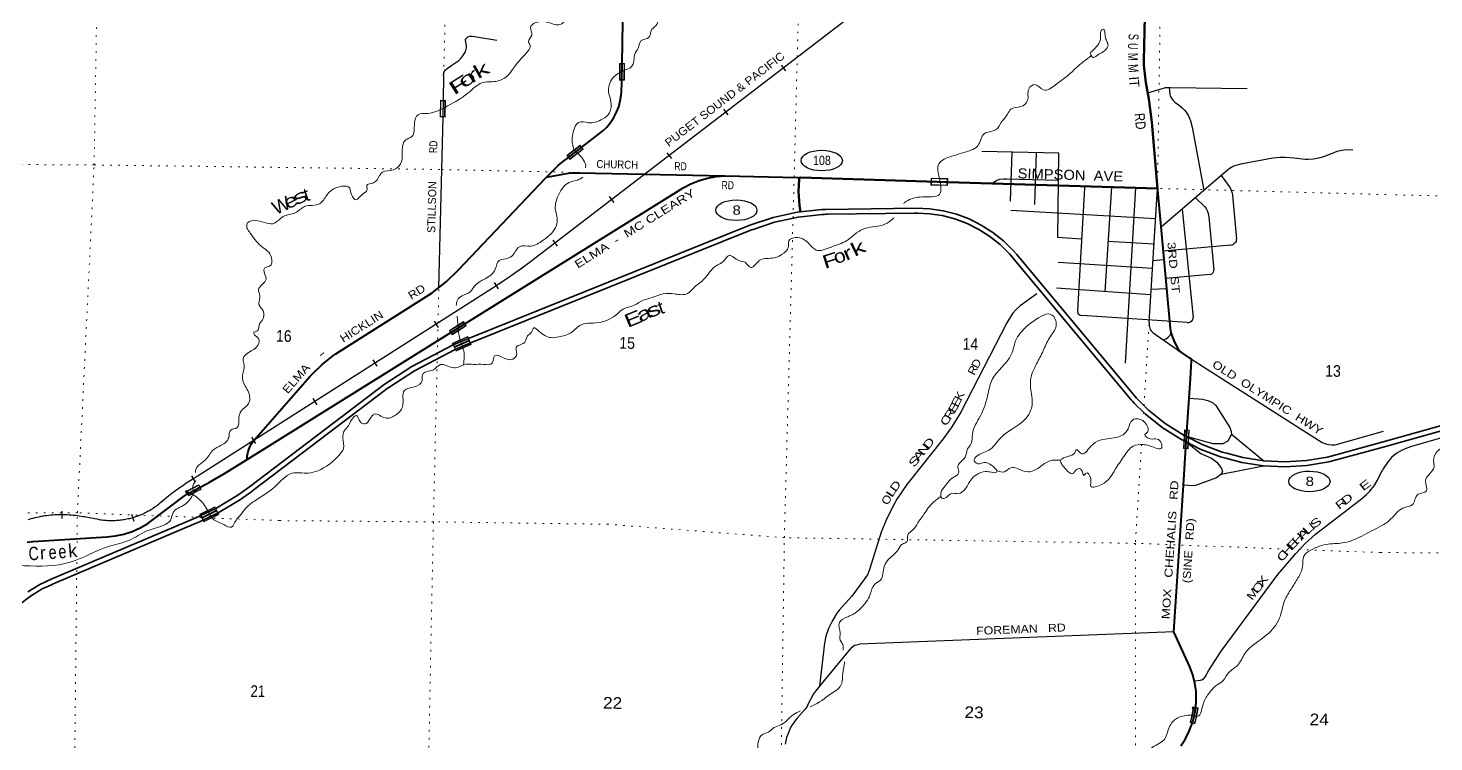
# Model space of a CAD drawing. Header units: feet. Extents: x -751810 to -497223, y -177792 to 12311.
# Drawn here: x -583804 to -562729, y -164089 to -153384 of the extents above; entities that cross this region are included whole.
import ezdxf
from ezdxf.enums import TextEntityAlignment as Align

# ---------------------------------------------------------------- set-up
doc = ezdxf.new("R2010")
doc.units = ezdxf.units.FT
doc.header["$LTSCALE"] = 80
doc.header["$PDMODE"] = 32
doc.header["$PDSIZE"] = 40
doc.linetypes.add('DOTTED', pattern=[1.5, 0.3, -1.2])
for name, color, linetype, lineweight in [('17', 7, 'Continuous', 25), ('23', 7, 'Continuous', 70), ('24', 7, 'Continuous', 25), ('26', 7, 'Continuous', 40), ('29', 7, 'Continuous', 25), ('31', 7, 'Continuous', 13), ('34', 7, 'Continuous', 25), ('39', 7, 'Continuous', 13), ('59', 7, 'Continuous', 13), ('61', 7, 'Continuous', 13), ('7', 7, 'DOTTED', 13)]:
    doc.layers.add(name, color=color, linetype=linetype, lineweight=lineweight)
for name, color, linetype in [('27', 7, 'Continuous'), ('30', 7, 'Continuous'), ('41', 7, 'Continuous')]:
    doc.layers.add(name, color=color, linetype=linetype)

msp = doc.modelspace()

# ---------------------------------------------------------------- linework, layer by layer
at = {"layer": '17'}
for centre in [(-571905.94, -155370.5), (-573185.93, -156115.36), (-564594.61, -160183.32)]:
    msp.add_ellipse(centre, major_axis=(-309.24, 1), ratio=0.500121, dxfattribs=at)
at = {"layer": '23'}
for points in [[(-566872.13, -155790.85), (-566955.62, -154796.47), (-567002.06, -154445.67), (-567046.13, -154202.21), (-567054.07, -154158.19), (-567075.05, -153942.62), (-567077.04, -153868.32), (-567061.94, -153216.86), (-567064.26, -153125.55), (-567076.11, -153035), (-567097.36, -152946.17), (-567127.78, -152860.05), (-567167.04, -152777.59), (-567174.76, -152763.64), (-567283.76, -152616.26), (-567302.3, -152591.2), (-567317.58, -152566.26), (-567339.11, -152529.23), (-567364.19, -152473.38), (-567383.3, -152415.21), (-567686.4, -151246.79)], [(-572226.02, -156140.75), (-572229.86, -156113.46), (-572239.43, -156045.56), (-572252.78, -155837.36), (-572245.17, -155650.42), (-572244.29, -155628.91)], [(-566872.13, -155790.85), (-570016.28, -155694.03), (-572219.41, -155626.19), (-572244.29, -155628.91)]]:
    msp.add_lwpolyline(points, dxfattribs=at)
at = {"layer": '23', "lineweight": 35}
for points in [[(-583933.57, -162027.31), (-583768.33, -161902.81), (-583590.99, -161796.27), (-583454.79, -161731.58), (-583429.77, -161719.69), (-583404.79, -161709.09), (-581283.02, -160808.76), (-581257.93, -160798.11), (-581233.02, -160787.31), (-580956.54, -160655.12), (-580621.29, -160454.16), (-580465.81, -160342.66), (-580440.58, -160324.57), (-580415.81, -160305.75), (-578447.99, -158811.25), (-578422.28, -158791.72), (-578397.99, -158776.02), (-578011.43, -158526.14), (-577401.8, -158205.45), (-577183.52, -158107.53), (-572982.56, -156420.66), (-572957.45, -156410.57), (-572932.56, -156402.34), (-572613.71, -156296.94), (-572259.86, -156219.84), (-571899.9, -156180.15), (-571869.18, -156178.64), (-571843.06, -156177.35), (-571819.18, -156177.03), (-570513.04, -156159.31), (-570487.93, -156158.97), (-570463.04, -156160.09), (-570292.36, -156167.83), (-570098.67, -156197.1), (-569909.11, -156246.46), (-569725.75, -156315.36), (-569550.59, -156403.04), (-569385.55, -156508.56), (-569232.46, -156630.75), (-569092.97, -156768.28), (-569062.88, -156802.66), (-569040.66, -156828.05), (-569020.15, -156852.66), (-567265.52, -158958.91), (-567242.49, -158986.55), (-567219.69, -159008.67), (-567055.62, -159167.81), (-566800.19, -159372.85), (-566524.74, -159550.06), (-566442.46, -159591.54)], [(-583810.27, -161840.63), (-583626.2, -161730.05), (-583458.88, -161650.57), (-581287.11, -160729.02), (-580989.15, -160587.52), (-580660.79, -160390.34), (-580486.17, -160265.01), (-578466.02, -158730.76), (-578048.61, -158460.99), (-577431.97, -158136.77), (-577202.7, -158038.92), (-572984.79, -156340.72), (-572633.49, -156224.59), (-572271.97, -156145.82), (-572226.02, -156140.75)], [(-566437.14, -159510.35), (-566487.52, -159484.95), (-566756.37, -159311.98), (-567005.67, -159111.86), (-567187.07, -158935.91), (-568983.36, -156779.66), (-569037.59, -156717.7), (-569182.67, -156574.66), (-569341.9, -156447.58), (-569513.55, -156337.83), (-569695.73, -156246.62), (-569886.44, -156174.96), (-570083.6, -156123.63), (-570285.05, -156093.19), (-570488.57, -156083.97), (-571845.2, -156102.38), (-571904.2, -156105.28), (-572226.02, -156140.75)], [(-563487.55, -159590.77), (-560989.67, -158891.26)], [(-563489.49, -159669.01), (-560994.44, -158970.48)], [(-565831.08, -159761.13), (-565903.12, -159742.16), (-566202.06, -159628.87), (-566437.14, -159510.35)], [(-565849.1, -159833.84), (-565925.99, -159813.59), (-566232.27, -159697.51), (-566442.46, -159591.54)], [(-563489.49, -159669.01), (-564283.08, -159884.76), (-564307.15, -159891.3), (-564333.08, -159895.52), (-564631.37, -159944.07), (-564958.38, -159962.61), (-565285.54, -159946.86), (-565609.26, -159897.01), (-565849.1, -159833.84)], [(-563487.55, -159590.77), (-564323.99, -159818.16), (-564639.52, -159869.51), (-564958.7, -159887.61), (-565278.01, -159872.24), (-565593.98, -159823.58), (-565831.08, -159761.13)]]:
    msp.add_lwpolyline(points, dxfattribs=at)
at = {"layer": '24'}
for p, q in [((-565764.82, -159475.21), (-565278.01, -159872.24)), ((-565918.69, -160075.58), (-565285.54, -159946.86))]:
    msp.add_line(p, q, dxfattribs=at)
for points in [[(-566399.57, -158936.58), (-566200.07, -158950.64), (-566116.98, -158968.82), (-566049.16, -159000.14), (-565999.59, -159044.51), (-565788.3, -159373.41), (-565770.04, -159436.06), (-565764.82, -159475.21)], [(-565764.82, -159475.21), (-565816.44, -159580.83), (-565892.78, -159619.03), (-566037.82, -159619.03), (-566437.14, -159510.35)], [(-566442.46, -159591.54), (-566221.02, -159764.16), (-566060.72, -159832.91), (-565984.38, -159894.02), (-565912.51, -159990.34), (-565900.23, -160040.08), (-565918.69, -160075.58)], [(-565918.69, -160075.58), (-565945.64, -160098.7), (-565989.92, -160129.52), (-566303.72, -160243.18), (-566330.67, -160250.89), (-566484.93, -160240.15)]]:
    msp.add_lwpolyline(points, dxfattribs=at)
at = {"layer": '26'}
for p, q in [((-574902.2, -154163.44), (-574898.06, -153913.47)), ((-575702.26, -155324.04), (-575503.89, -155171.9)), ((-575537.26, -155552.66), (-573356.34, -155600.95)), ((-577467.36, -157950.71), (-577255.17, -157818.51)), ((-580522.16, -159854.09), (-577467.36, -157950.71)), ((-581460.84, -160399.95), (-581415.65, -160369.14)), ((-581415.65, -160369.14), (-581225.74, -160268.59))]:
    msp.add_line(p, q, dxfattribs=at)
for points in [[(-574898.06, -153913.47), (-574841.55, -150497.6), (-574838.98, -150427.72), (-574834.94, -150402.01), (-574828.24, -150376.87), (-574818.94, -150352.57), (-574807.16, -150329.38), (-574793.01, -150307.54), (-574776.66, -150287.3), (-574758.28, -150268.88), (-574738.08, -150252.48), (-574718.62, -150239.66), (-572845.91, -149014.95)], [(-575503.89, -155171.9), (-575190.41, -154931.48), (-575127.36, -154868.71), (-575071.21, -154799.7), (-575022.59, -154725.19), (-574982.02, -154646.01), (-574949.95, -154563.03), (-574926.73, -154477.14), (-574912.62, -154389.3), (-574908.65, -154337.52), (-574902.91, -154206.63), (-574902.2, -154163.44)], [(-576030.72, -155619.32), (-575963.03, -155548.88), (-575938.89, -155523.75), (-575914.01, -155499.91), (-575855.45, -155443.8), (-575826.2, -155420.14), (-575801.44, -155400.11), (-575776.2, -155380.76), (-575702.26, -155324.04)], [(-580522.16, -159854.09), (-580519.98, -159829), (-580517.72, -159802.96), (-580507.93, -159752.32), (-580492.91, -159702.99), (-580472.81, -159655.49), (-580447.85, -159610.36), (-580418.31, -159568.08), (-580384.52, -159529.13), (-579580.26, -158611.58), (-579556.7, -158584.98), (-579533.35, -158562.33), (-579397.19, -158430.26), (-579220.58, -158291.65), (-579189.13, -158269.94), (-577747.78, -157354.44), (-577537.28, -157190.58), (-577349.84, -157010.71), (-576047.11, -155636.37), (-576030.72, -155619.32)], [(-577255.17, -157818.51), (-573999.76, -155790.13), (-573985.51, -155781.43), (-573868.65, -155719.28), (-573745.94, -155669.69), (-573618.71, -155633.19), (-573488.37, -155610.19), (-573356.34, -155600.95)], [(-576030.72, -155619.32), (-575702.97, -155559.69), (-575649.13, -155554.89), (-575611.28, -155553.29), (-575537.26, -155552.66)], [(-573356.34, -155600.95), (-572269.41, -155624.87), (-572244.29, -155628.91)], [(-566379.98, -158637.22), (-566362.8, -158374.88), (-566361.22, -158350.71), (-566387.43, -158332.68), (-566516.35, -158243.98), (-566540.49, -158227.38), (-566556.2, -158200.92), (-566574.4, -158170.29), (-566610.91, -158095.33), (-566623.13, -158070.25), (-566633.78, -158045.33), (-566648.64, -158010.57), (-566667.8, -157948.47), (-566679.7, -157889.21), (-566869.84, -155815.85), (-566872.13, -155790.85)], [(-566437.14, -159510.35), (-566399.57, -158936.58), (-566379.98, -158637.22)], [(-566484.93, -160240.15), (-566442.46, -159591.54), (-566437.14, -159510.35)], [(-581225.74, -160268.59), (-581117.8, -160213.42), (-581084.54, -160193.39), (-580858.42, -160063.61), (-580522.16, -159854.09)], [(-566298.43, -163577.12), (-566290.34, -163458.04), (-566294.55, -163331.85), (-566311.94, -163206.79), (-566342.3, -163084.23), (-566385.3, -162965.52), (-566628.74, -162436.6), (-566484.93, -160240.15)], [(-583817.02, -161094.31), (-583743.89, -161083.82), (-583730.89, -161082.77), (-582625.49, -161014.48), (-582495.07, -161000.33), (-582366.85, -160972.63), (-582242.22, -160931.68), (-582122.56, -160877.93), (-582009.17, -160811.96), (-581966.77, -160782.97), (-581460.85, -160399.94)], [(-566349.85, -163810.41), (-566316.98, -163681.74), (-566298.43, -163577.12)], [(-566523.4, -164148.16), (-566454.2, -164042.55), (-566396.42, -163930.28), (-566360.4, -163837.59), (-566349.85, -163810.41)]]:
    msp.add_lwpolyline(points, dxfattribs=at)
at = {"layer": '29'}
for p, q in [((-577575.62, -154096.99), (-577583.39, -154466.3)), ((-577583.39, -154466.3), (-577588.76, -154721.53)), ((-566677.87, -154273.68), (-565529.37, -154292.5)), ((-566350.91, -154868.78), (-566176.7, -155816.63)), ((-569057.19, -155245.49), (-569078.63, -155981.05)), ((-568693.19, -155252.02), (-568715.59, -156030.5)), ((-565788.98, -155484.67), (-566819.53, -156372.16)), ((-568357.56, -155668.86), (-569137.83, -155647.58)), ((-567560.73, -155769.65), (-567663.06, -157334.51)), ((-567200.82, -155780.73), (-567355.26, -158409.92)), ((-566999.77, -157798.95), (-566872.13, -155790.85)), ((-565746.55, -155889.83), (-565686.64, -156547.62)), ((-566900.61, -156246.82), (-569069.42, -156118.2)), ((-566502.41, -156098.25), (-566336.49, -157722.44)), ((-566100.43, -156214.81), (-566026.2, -157010.37)), ((-567616.41, -156579.96), (-566924.97, -156618.37)), ((-565770.61, -156638.02), (-566789.55, -156728.96)), ((-566947.13, -156991.57), (-568359.99, -156898.24)), ((-566941.84, -156869.27), (-566780.11, -156854.08)), ((-566088.3, -157080.82), (-566747.43, -157140.56)), ((-568387.66, -157279.74), (-566977.11, -157378.41)), ((-566966.57, -157299.52), (-566738.88, -157288.43)), ((-566427.4, -157800.75), (-568008.98, -157696.98)), ((-560938.73, -159051.16), (-563065.53, -159658.95)), ((-566628.74, -162436.6), (-571339.97, -162624.92)), ((-571468.51, -162682.07), (-571938.75, -163251.21))]:
    msp.add_line(p, q, dxfattribs=at)
for points in [[(-577575.62, -154096.99), (-577569.3, -154051.97), (-577544.78, -154010.37), (-577522.39, -153987.97), (-577450.96, -153942.11), (-577345.4, -153870.64), (-577315.55, -153840.78), (-577284.63, -153801.31), (-577247.31, -153740.51), (-577229.19, -153681.85), (-577230.25, -153646.65), (-577246.25, -153566.65), (-577245.18, -153548.51), (-577232.39, -153533.58), (-577212.13, -153515.45), (-577183.34, -153505.85), (-577143.9, -153506.91), (-576777.13, -153566.65)], [(-567015.14, -154355.9), (-566784, -154283.7), (-566753.61, -154276.77), (-566720.03, -154273.03), (-566677.87, -154273.68)], [(-566695.83, -154274.44), (-566689.11, -154376.5), (-566681.64, -154406.37), (-566662.45, -154437.3), (-566635.8, -154470.36), (-566610.21, -154492.76), (-566543.04, -154542.89), (-566500.4, -154578.09), (-566467.35, -154614.36), (-566442.83, -154645.29), (-566414.04, -154691.16), (-566390.59, -154732.75), (-566375.66, -154774.35), (-566350.91, -154868.78)], [(-577588.76, -154721.53), (-577605.25, -155504.97), (-577650.05, -157281.87)], [(-568011.52, -156549.78), (-568368.22, -156525.08), (-568349.47, -155258.19), (-569505.62, -155237.44)], [(-565788.98, -155484.67), (-565749.82, -155459.13), (-565713.57, -155444.2), (-565596.3, -155416.47), (-565142.12, -155331.14), (-565035.51, -155320.47), (-564960.88, -155320.47), (-564824.41, -155329.01), (-564660.22, -155348.21), (-564611.18, -155350.34), (-564540.81, -155343.94), (-564453.39, -155331.14), (-564376.63, -155309.81), (-564250.82, -155258.61), (-564180.46, -155230.88), (-564133.55, -155220.21), (-564071.71, -155209.54), (-564026.93, -155207.41), (-563943.36, -155207.99)], [(-569137.83, -155647.58), (-569182.83, -155647.94), (-569239.33, -155655.41), (-569278.78, -155671.41), (-569344.68, -155712.75)], [(-565916.6, -155594.14), (-565785.02, -155779.1), (-565772.22, -155804.7), (-565763.69, -155828.17), (-565753.03, -155859.1), (-565746.55, -155889.83)], [(-568068.8, -157619.84), (-568068.88, -157618.37), (-567960.2, -155785.53), (-567957.49, -155757.62)], [(-566303.16, -155927.47), (-566167.23, -156061.23), (-566143.77, -156090.03), (-566126.71, -156118.83), (-566110.72, -156164.7), (-566100.43, -156214.81)], [(-565770.61, -156638.02), (-565750.9, -156632.4), (-565734.91, -156623.87), (-565706.65, -156600.95), (-565694.4, -156588.67), (-565690.13, -156576.94), (-565686.64, -156547.62)], [(-566088.3, -157080.82), (-566069.68, -157076.12), (-566060.08, -157070.79), (-566047.29, -157061.19), (-566039.29, -157048.93), (-566029.17, -157031.32), (-566026.2, -157010.37)], [(-568679.63, -157368.14), (-568932.82, -157548.03), (-568990.39, -157605.62), (-569045.83, -157665.35), (-569128.99, -157804.02), (-569819.87, -159143.73), (-569956.34, -159365.58), (-570084.28, -159544.78), (-570630.15, -160227.43), (-570781.55, -160451.41), (-570851.92, -160577.29), (-570939.34, -160762.87), (-571013.97, -160944.22), (-571184.56, -161490.34), (-571215.48, -161574.59), (-571259.19, -161639.66)], [(-568068.8, -157619.84), (-568069.24, -157644.09), (-568066.04, -157654.76), (-568059.65, -157667.56), (-568046.85, -157681.42), (-568032.99, -157691.02), (-568008.98, -157696.98)], [(-566999.77, -157798.95), (-566998.29, -157844.1), (-566989.23, -157884.09), (-566980.17, -157907.03), (-566967.37, -157925.16), (-566958.84, -157934.76), (-566935.93, -157954.49), (-566540.49, -158227.38)], [(-566427.4, -157800.75), (-566401.77, -157798.77), (-566387.91, -157794.5), (-566370.86, -157787.03), (-566358.06, -157777.43), (-566348.47, -157766.77), (-566341, -157751.84), (-566337.81, -157739.04), (-566336.49, -157722.44)], [(-566780.18, -158061.97), (-566741.35, -158042.49), (-566713.63, -158021.16), (-566689.11, -157994.49), (-566666.79, -157953.48)], [(-566361.22, -158350.71), (-564403.46, -159599.18), (-564349.32, -159618.27), (-564307.24, -159627.62), (-564260.49, -159632.03), (-564210.23, -159632.62), (-563483.53, -159428.3)], [(-563065.53, -159658.95), (-563136.33, -159683.72), (-563202.72, -159713.35), (-563285.47, -159759.34), (-563324.29, -159789.99), (-563362.08, -159823.71), (-563412.14, -159884), (-563497.21, -160009.32)], [(-565069.2, -161580.73), (-564800.94, -161263.71), (-564659.14, -161115.45), (-564502.42, -160973.58), (-563815.82, -160444.54), (-563739.06, -160378.41), (-563687.88, -160329.34), (-563626.05, -160250.42), (-563572.74, -160165.09), (-563497.21, -160009.32)], [(-571259.19, -161639.66), (-571455.37, -161902.06), (-571646.21, -162112.18), (-571681.39, -162158.05), (-571750.7, -162280.71), (-571805.07, -162388.45), (-571843.46, -162501.5), (-571864.77, -162610.31), (-571938.75, -163251.21)], [(-566154.56, -163105.84), (-566108, -163024.95), (-565916.8, -162730.6), (-565069.2, -161580.73)], [(-571468.51, -162682.07), (-571440.44, -162657.24), (-571412.72, -162640.18), (-571387.13, -162631.64), (-571339.97, -162624.92)], [(-566154.56, -163105.84), (-566174.68, -163130.83), (-566190.14, -163146.3), (-566209.86, -163161.76), (-566230.65, -163169.76), (-566318.87, -163178.82)], [(-571938.75, -163251.21), (-572001.22, -163327.09), (-572030.02, -163370.82), (-572112.11, -163527.62), (-572125.97, -163560.69), (-572159.02, -163604.42), (-572274.16, -163732.41), (-572326.41, -163799.61), (-572367.99, -163864.68), (-572401.04, -163936.15), (-572431.96, -164022.54), (-572453.29, -164122.8)]]:
    msp.add_lwpolyline(points, dxfattribs=at)
at = {"layer": '31'}
for p, q in [((-577547.1, -154468.55), (-577552.33, -154718.5)), ((-577552.33, -154718.5), (-577627.32, -154716.93))]:
    msp.add_line(p, q, dxfattribs=at)
msp.add_lwpolyline([(-577627.32, -154716.93), (-577622.09, -154466.98), (-577547.1, -154468.55)], dxfattribs=at)
msp.add_lwpolyline([(-577614.26, -154475.14), (-577555.26, -154476.37), (-577560.15, -154710.33), (-577619.15, -154709.1)], close=True, dxfattribs=at)
at = {"layer": '34', "lineweight": 13}
for p, q in [((-564081.76, -147533.21), (-576273.01, -156889.96)), ((-582750.52, -160754.27), (-582965.53, -160715.32))]:
    msp.add_line(p, q, dxfattribs=at)
at = {"layer": '34'}
for p, q in [((-572515.67, -153938.77), (-572448.33, -154026.52)), ((-573378.6, -154597.78), (-573311.26, -154685.53)), ((-574227.59, -155252.66), (-574160.24, -155340.41)), ((-575090.52, -155911.67), (-575023.18, -155999.42)), ((-575939.5, -156566.55), (-575872.16, -156654.3)), ((-576814.65, -157201.23), (-576754.42, -157294)), ((-577716.8, -157779.8), (-577657.37, -157873.09)), ((-578633.96, -158360.97), (-578574.53, -158454.26)), ((-579536.86, -158939.25), (-579477.43, -159032.54)), ((-580454.02, -159520.43), (-580394.59, -159613.72)), ((-581356.49, -160098.02), (-581298.34, -160192.11)), ((-583296.7, -160628.76), (-583297.31, -160739.36)), ((-582251.48, -160673.69), (-582220.6, -160779.9))]:
    msp.add_line(p, q, dxfattribs=at)
for points in [[(-564081.08, -147534.07), (-576272.34, -156890.83), (-576310.24, -156919.66), (-576442.65, -157015.64), (-576575.27, -157109.55), (-576709.4, -157201.11), (-576846.33, -157290.02), (-581271.09, -160108.77), (-581312.43, -160135.1), (-581320.32, -160139.85), (-581376.26, -160174.43), (-581431.75, -160210.11), (-581486.56, -160247.19), (-581540.6, -160284.61), (-581594.18, -160323.13), (-581647.07, -160363.04), (-581699.19, -160403.29), (-581750.57, -160444.41), (-581801.26, -160486.92), (-581805.28, -160490.53), (-581819.91, -160503.35), (-581834.97, -160515.97), (-581850.09, -160528.34), (-581865.49, -160540.33), (-581880.97, -160552.18), (-581896.86, -160563.74), (-581912.79, -160574.94), (-581928.91, -160585.89), (-581945.34, -160596.67), (-581961.9, -160606.97), (-581978.56, -160617.13), (-581995.48, -160626.9), (-582012.6, -160636.52), (-582029.76, -160645.69), (-582047.21, -160654.56), (-582064.72, -160663.2), (-582082.42, -160671.58), (-582100.26, -160679.49), (-582118.29, -160687.23), (-582136.37, -160694.63), (-582154.62, -160701.66), (-582172.92, -160708.34), (-582191.4, -160714.75), (-582209.95, -160720.93), (-582228.63, -160726.62), (-582247.38, -160732.07), (-582266.3, -160737.15), (-582285.28, -160742), (-582304.3, -160746.38), (-582323.39, -160750.53), (-582342.52, -160754.31), (-582361.82, -160757.73), (-582381.04, -160760.83), (-582400.46, -160763.65), (-582419.79, -160766.04), (-582439.31, -160768.17), (-582458.74, -160769.86), (-582478.25, -160771.31), (-582497.69, -160772.42), (-582517.3, -160773.17), (-582536.82, -160773.47), (-582556.3, -160773.56), (-582575.94, -160773.27), (-582595.41, -160772.68), (-582614.94, -160771.73), (-582634.48, -160770.32), (-582653.88, -160768.72)], [(-582653.88, -160768.72), (-582673.34, -160766.75), (-582692.82, -160764.33), (-582712.15, -160761.71), (-582731.42, -160758.77), (-582750.71, -160755.35), (-582965.73, -160716.4), (-582978.98, -160713.9), (-583008.82, -160708.44), (-583038.81, -160703.46), (-583068.8, -160699.24), (-583099.03, -160695.34), (-583129.18, -160691.98), (-583159.41, -160689.26), (-583189.57, -160687.07), (-583219.9, -160685.34), (-583250.21, -160684), (-583280.53, -160683.45), (-583310.86, -160683.28), (-583341.27, -160683.73), (-583371.68, -160684.57), (-583401.94, -160686.12), (-583432.2, -160688.05), (-583462.38, -160690.53), (-583492.65, -160693.61), (-583522.68, -160697.18), (-583552.88, -160701.22), (-583582.76, -160705.87), (-583612.81, -160710.99), (-583642.54, -160716.74), (-583672.29, -160722.87), (-583701.8, -160729.47), (-583731.39, -160736.7), (-583760.67, -160744.54), (-583789.8, -160752.7), (-583803.32, -160756.69), (-583804.38, -160756.95)]]:
    msp.add_lwpolyline(points, dxfattribs=at)
at = {"layer": '34', "lineweight": 13}
msp.add_lwpolyline([(-576846.93, -157289.09), (-581271.68, -160107.84), (-581313.01, -160134.16)], dxfattribs=at)
for centre, radius, start, end in [((-581882.22, -149436.51), 9328.3, 302.66913, 306.96388), ((-579355.39, -163369.71), 3781.68, 121.1753, 130.31263), ((-582549.51, -159653.68), 1118.79, 259.64953, 311.92478), ((-583303.43, -162422.08), 1739.89, 78.8014, 106.70653)]:
    msp.add_arc(centre, radius, start, end, dxfattribs=at)
at = {"layer": '39'}
msp.add_line((-577350.97, -157925.8), (-577371.42, -157703.83), dxfattribs=at)
for points in [[(-577546.69, -154569.21), (-577305.2, -154429.23), (-577178.48, -154333.03), (-577000.83, -154205.6), (-576793.19, -154183.51), (-576622.57, -154104.28), (-576496.52, -153943.61), (-576308.89, -153723.72), (-576275.08, -153645.83), (-576300.04, -153588.94), (-576253.7, -153489.14), (-576271.41, -153373.98), (-576116.71, -153286.39), (-575942.42, -153320.03), (-575832.04, -153332.28), (-575753.71, -153241.16), (-575822.1, -153145.15), (-575914.96, -153064.76), (-575931.96, -153012.06), (-575838.76, -152979.65), (-575814.41, -152873.38), (-575799.32, -152728.65), (-575902.32, -152652.09), (-575916.5, -152464.49), (-575857.97, -152262.2), (-575988.1, -152040.09), (-576126.77, -151841.98), (-576110.14, -151719.43), (-576156.41, -151623.85), (-576267.04, -151623.69), (-576315.12, -151518), (-576403.03, -151393.4), (-576353.26, -151321.87), (-576272.42, -151303.32), (-576200.99, -151157.69), (-576098.61, -151071.08), (-576138.73, -150969.57), (-576050.08, -150866.58), (-576028.04, -150774.36), (-576144.19, -150653.23), (-576137.32, -150613.08), (-576015.84, -150575.19), (-575964.19, -150509.73), (-575902.69, -150454.55), (-575857.66, -150417.16), (-575860.12, -150342.59), (-575792.8, -150297.58), (-575814.83, -150196.44), (-575755.01, -150125.1), (-575792.74, -150005.52), (-575797, -149824.15), (-575695.42, -149775.8), (-575532.98, -149799.14), (-575399.72, -149678.89), (-575371.4, -149574.71), (-575361.84, -149502.39), (-575273.43, -149218.1), (-575225.47, -149136.46), (-575184.62, -149010.37), (-575184.74, -148995), (-575265.2, -149003.62), (-575334.16, -148986.38), (-575394.5, -148986.38), (-575564.02, -149026.61), (-575640.44, -148973.2), (-575642.51, -148961.82)], [(-574860.81, -154016.3), (-574763.16, -153967.67), (-574727.8, -153911.97), (-574708.86, -153775.37), (-574654.52, -153677.74), (-574616.18, -153575.77), (-574498.43, -153523.71), (-574470.78, -153451.74), (-574451.63, -153401.76), (-574400.4, -153356.44), (-574341.67, -153240.77), (-574275.35, -153147.41), (-574166.02, -153113.3), (-574023.46, -152932.81), (-573941, -152644.39), (-573884.19, -152524.65), (-573606.59, -152330.71), (-573399.36, -152232.06), (-573259.96, -152299.26), (-573097.43, -152221.89), (-572951.06, -152051.55), (-572761.5, -151835.73), (-572617.28, -151864.75), (-572517.33, -151798.24), (-572447.16, -151713.01), (-572374.91, -151720.47), (-572345.2, -151549.85), (-572385.99, -151480.56), (-572338.52, -151326.4), (-572470.83, -151208.98), (-572673.85, -151106.28), (-572728.17, -150913.86), (-572729.54, -150786.94), (-572718.73, -150571.59), (-572666.4, -150466.93), (-572627.15, -150375.35), (-572599.44, -150336.29), (-572512.6, -150223.19), (-572473.01, -150157.5), (-572507.27, -150064.17), (-572709.45, -149439.8), (-572740.52, -149290.14), (-572704.23, -149093.45), (-572754.25, -148905.97)], [(-567871.32, -153744.84), (-567785.11, -153661.94), (-567732.87, -153568.3), (-567728.84, -153471.69), (-567715.73, -153421.6), (-567681.08, -153400.12), (-567663.79, -153438.73), (-567653.49, -153523.53), (-567632.51, -153578.33), (-567613.66, -153639.13), (-567661.59, -153718.76), (-567765.6, -153787.21), (-567808.46, -153816.58), (-567826.76, -153826.29)], [(-569210.6, -154788.03), (-569119.74, -154675.01), (-569071.9, -154599.41), (-568922.27, -154562.07), (-568819.81, -154471.43), (-568802.12, -154298.56), (-568710.21, -154231.88), (-568583.13, -154310.93), (-568404.6, -154237.9), (-568204.28, -154084.73), (-568091.46, -153980.2), (-567865.41, -153796.89)], [(-567871.32, -153744.84), (-567876.25, -153765.28), (-567864.5, -153795.99), (-567847.34, -153821.28), (-567826.76, -153826.29)], [(-575621.86, -155211.33), (-575642.06, -155118.63), (-575613.01, -154883.53), (-575550.88, -154798.14), (-575404.15, -154803.04), (-575216.24, -154762.43), (-575087.26, -154654.19), (-575065.63, -154485.42), (-575101.01, -154349.77), (-575042.27, -154137.41), (-574860.81, -154016.3)], [(-580524.15, -156386.14), (-580518.57, -156311.72), (-580366.94, -156274.42), (-580110.21, -156309.69), (-579981.44, -156211.51), (-579799.22, -156154.67), (-579658.47, -156060.76), (-579434.32, -156018.85), (-579329.13, -155894.02), (-579246.94, -155811.04), (-578982.92, -155786.03), (-578956.75, -155881.21), (-578884, -155961.2), (-578797.78, -155878.3), (-578719.87, -155807.32), (-578726.65, -155746.76), (-578625.23, -155706.46), (-578536.47, -155597.42), (-578491.14, -155545.94), (-578327.44, -155508.88), (-578218.98, -155420.38), (-578193.75, -155271.82), (-578143.1, -155061.32), (-578051.52, -155010.75), (-578011.13, -154810.12), (-577958.21, -154684.27), (-577810.93, -154663), (-577546.69, -154569.21)], [(-570142.67, -155633.84), (-570149.07, -155420.15), (-569955.58, -155305.12), (-569672.12, -155216.04), (-569568.19, -155151.61), (-569469.82, -154968.24), (-569301.68, -154911.12), (-569210.6, -154788.03)], [(-575449.12, -155478.91), (-575446.18, -155466.92), (-575460.7, -155392.1), (-575622.07, -155210.83)], [(-577384.75, -157544.93), (-577368.61, -157465.47), (-577298.86, -157400.37), (-577174.87, -157338.35), (-577108.68, -157251.03), (-576951.55, -157143.34), (-576799.7, -156999.29), (-576742.63, -156867.48), (-576605.2, -156835.94), (-576496.41, -156731.33), (-576438.68, -156663.98), (-576269.53, -156655.22), (-576084.63, -156566.21), (-575882.93, -156346.6), (-575872.53, -156234.01), (-575899.83, -156096.5), (-575855.45, -155897.96), (-575763.88, -155750.71), (-575666.02, -155688.18), (-575558.83, -155660.08), (-575487.54, -155621.42)], [(-570681.74, -156015.15), (-570643.64, -155986.49), (-570392.77, -155916.9), (-570142.57, -155879.53), (-570142.67, -155633.83)], [(-581114.14, -160615.31), (-581035.53, -160742.95), (-580870.41, -160830.8), (-580754.56, -160869.34), (-580685.98, -160763.93), (-580630.3, -160698.56), (-580529.13, -160573.65), (-580404.34, -160473.38), (-580106.33, -160265.74), (-579846.61, -160061.37), (-579605.17, -160058.07), (-579459.61, -160022.67), (-579145.05, -159793.19), (-579076.52, -159689.8), (-579085.34, -159534.53), (-579060.79, -159418.19), (-579001.01, -159348.87), (-578954.84, -159257.12), (-578881.11, -159194.12), (-578824.7, -159285.87), (-578753.03, -159321.52), (-578676.91, -159240.44), (-578613.15, -159173.21), (-578451.43, -159230.78), (-578295.69, -159189.53), (-578190.37, -159058.67), (-578161.2, -158817.53), (-578011.19, -158762.07), (-577896.66, -158671.67), (-577888.61, -158575.15), (-577833.53, -158537.96), (-577728.3, -158507.8), (-577620.1, -158431.38), (-577421.97, -158479.59), (-577241.85, -158426.74), (-577127.2, -158426.99), (-576976.37, -158427.94), (-576847.27, -158410.34), (-576810.73, -158298.26), (-576680.63, -158329.02), (-576536.24, -158349.99), (-576478.22, -158268.55), (-576486.26, -158171.71), (-576414.96, -158128.8), (-576357.91, -158093.67), (-576317.77, -158001.8), (-576258.2, -157942.55), (-576220.66, -157878.83), (-576145.31, -157930.67), (-576058.11, -157992.82), (-575960.26, -158026.97), (-575849.38, -158015.06), (-575667.08, -157954.19), (-575534.08, -157846.02), (-575253.55, -157801.19), (-574963.05, -157663.9), (-574905.66, -157612.66), (-574717.58, -157540.75), (-574580.72, -157463.96), (-574447.18, -157426.31), (-574283.06, -157369.11), (-574102.1, -157372.67), (-573916.87, -157364.24), (-573828.69, -157283.39), (-573677.17, -157155.45), (-573489.84, -156949.65), (-573381.88, -156885.31), (-573293.49, -156794.39), (-573148.28, -156871.78), (-573048.33, -156901.95), (-572969.42, -156976.02), (-572900.09, -156931.05), (-572832.31, -156863.9), (-572618.39, -156829.84), (-572474.08, -156758.16), (-572408.06, -156678.89), (-572399.8, -156572.3), (-572262.07, -156526.67), (-572093.06, -156620.64), (-571988.39, -156713.34), (-571766.17, -156667.36), (-571534.9, -156573.21), (-571285.86, -156398.85), (-570997, -156340.08), (-570864.14, -156267.32), (-570827.13, -156231.19)], [(-580423.91, -157943.11), (-580352.82, -157910.26), (-580341.38, -157844.02), (-580291.36, -157760.41), (-580278.49, -157625.71), (-580342.87, -157529.77), (-580328.07, -157399.13), (-580350.35, -157310.07), (-580236.36, -157149.16), (-580267.59, -157007.55), (-580244.76, -156973.75), (-580184.07, -156956.82), (-580153.23, -156828.52), (-580314.44, -156650.1), (-580473.39, -156459.65), (-580524.15, -156386.14)], [(-569275.7, -160023.79), (-569360.43, -159939.54), (-569476.29, -159901), (-569565.13, -159917.38), (-569622.47, -159869.92), (-569582.88, -159804.23), (-569400, -159715.18), (-569227.24, -159533.27), (-568801.46, -159179.09), (-568749.21, -158988.76), (-568768.09, -158833.29), (-568774.31, -158649.87), (-568685.03, -158419.99), (-568586.41, -158224.54), (-568489.8, -158029.05), (-568391.52, -157849.7), (-568396, -157775.08), (-568480.35, -157672.71), (-568611.8, -157706.38), (-568908.22, -157934.2), (-568986.97, -158045.44), (-569064.28, -158279.59), (-569351.7, -158654.62), (-569410.27, -158858.92), (-569528.01, -159199.02), (-569646.36, -159472.64), (-569665.39, -159613.27), (-569719.35, -159692.77), (-569756.22, -159820.96), (-569832.25, -159898.02), (-569865.93, -159969.87), (-569853.71, -160058.73), (-569933.51, -160123.63), (-570050.64, -160242.18), (-570119.47, -160359.67), (-570104.9, -160432.47), (-570042.4, -160425.64), (-569962.64, -160362.75), (-569854.11, -160366.91), (-569762.29, -160304.26), (-569672.89, -160165.02), (-569586.68, -160082.12), (-569452.97, -160036.41), (-569358.64, -160046.33), (-569288.18, -160043.68), (-569275.7, -160023.79)], [(-581291.94, -160048.41), (-581294.21, -160030.86), (-581143.78, -159858.58), (-581032.18, -159715.75), (-580907.94, -159641.66), (-580796.92, -159527.02), (-580766.38, -159412.8), (-580669.07, -159376.45), (-580646.36, -159252.01), (-580609.57, -159127.86), (-580488.13, -158995.29), (-580491.51, -158868.33), (-580580.25, -158687.31), (-580590.3, -158590.43), (-580562.89, -158433.86), (-580581.36, -158354.94), (-580484.42, -158240.02), (-580460, -158226.4), (-580384.51, -158175.52), (-580345.63, -158047.37), (-580408.67, -157983.69), (-580423.91, -157943.11)], [(-577283.26, -158185.05), (-577346.95, -157969.45), (-577350.97, -157925.8)], [(-577274.95, -158431.71), (-577279.32, -158198.39), (-577283.26, -158185.05)], [(-568337.02, -159863), (-568217.17, -159806.95), (-568113.45, -159752.59), (-568090.41, -159708.73), (-568025.11, -159760.38), (-567872.05, -159654.62), (-567579.95, -159537.5), (-567387.72, -159482.88), (-567313.45, -159393.7), (-567244.28, -159260.1), (-567161.47, -159243.61), (-567038.58, -159330.63), (-567022.88, -159445.75), (-567059.78, -159479.26), (-566982.67, -159543.22), (-566876.15, -159547.33), (-566815.04, -159606.95), (-566818.78, -159689.46), (-566909.04, -159677.61), (-567087.06, -159629.79), (-567238.45, -159655.01), (-567378.49, -159811.38), (-567505.14, -160000.24), (-567709.06, -160229.88), (-567870.5, -160254.9), (-567874.09, -160138), (-567942.83, -160058.09), (-567977.76, -160093.66), (-568016.08, -160002.26), (-568078.37, -159999.02), (-568150.21, -160068.11), (-568243.37, -160001.82), (-568306.19, -159928.07), (-568333.04, -159865.1)], [(-562035.92, -159528.87), (-562304.32, -159574.07), (-562594.3, -159675.05), (-562676.1, -159729.23), (-562734.29, -159876.63), (-562726.57, -159963.38), (-562806.09, -160082.04), (-562854.85, -160177.35), (-562844.9, -160330.59), (-562962.62, -160375.77), (-563055.32, -160536.34), (-563166.8, -160573.63), (-563351.57, -160721.69), (-563440.1, -160801.86), (-563517.82, -160849.74)], [(-568333.04, -159865.1), (-568488.11, -159874.13), (-568645.07, -159973.76), (-568813.42, -160040.95), (-568977.28, -159989.38), (-569069.56, -159977.49), (-569167.38, -160038.01), (-569275.7, -160023.79)], [(-589981.15, -166262.05), (-589893.17, -166389.7), (-589785.23, -166422.04), (-589725.49, -166354.73), (-589680.45, -166220.67), (-589572.25, -166144.24), (-589440.05, -166074.33), (-589380.49, -166111.76), (-589378.44, -166206.47), (-589223.41, -166199.45), (-589089.87, -166161.8), (-589085.97, -166071.23), (-589054.59, -166013.44), (-588952.09, -166017.47), (-588722.97, -166122.69), (-588568.08, -166218.4), (-588412.83, -166007.95), (-588282.37, -165732.55), (-588007.53, -165574.81), (-587825.6, -165532.06), (-587756.81, -165416.59), (-587766.82, -165317.69), (-587878.61, -165277.22), (-587946.34, -165245.68), (-587894.06, -165150.02), (-587703.46, -165077.23), (-587557.19, -165007.6), (-587406.72, -164929.99), (-587227.61, -164925.46), (-587038.43, -164824.45), (-586915.15, -164796.66), (-586739.73, -164775.94), (-586560.21, -164463.24), (-586459.29, -164253.73), (-586457.05, -164050.34), (-586320.35, -163861.68), (-586130.68, -163736.5), (-585904.53, -163791.31), (-585724.41, -163738.46), (-585582.97, -163515.65), (-585444.34, -163137.69), (-585103.58, -162616.66), (-584868.74, -162351.38), (-584654.56, -162305.24), (-584413.86, -162144.81), (-584240.25, -161825.95), (-584234.58, -161650.82), (-584226.45, -161550.27), (-584112, -161463.9), (-583860.21, -161446.7), (-583171.19, -161393.8), (-582581.4, -161152.9), (-582285.85, -161064.23), (-582021.51, -160924.67), (-581770.3, -160839.29), (-581669.63, -160766.72), (-581628.91, -160646.67), (-581455.52, -160531.24), (-581324.42, -160360.56)], [(-581324.42, -160360.56), (-581322.34, -160221.66), (-581289.31, -160174.97)], [(-581332.05, -160377.22), (-581173.66, -160518.66), (-581114.14, -160615.31)], [(-570122.53, -160409.96), (-570311.17, -160581.49), (-570373.42, -160672.92), (-570431.4, -160752.34), (-570464.7, -160806.07), (-570543.38, -160913.29), (-570615.35, -160988.42), (-570631.57, -161090.82), (-570696.62, -161123.79), (-570766.87, -161213.04), (-570898.37, -161345.41), (-570969.09, -161456.81), (-571025.74, -161665.18), (-571111.49, -161725.93), (-571178.98, -161875.67), (-571324.22, -162088.34), (-571459.07, -162188.41), (-571519.93, -162213.39), (-571640.37, -162297.64), (-571631.62, -162456.93), (-571627.78, -162561.75), (-571589, -162631), (-571586.9, -162712.81)], [(-563517.82, -160849.74), (-563810.91, -161001.55), (-564066.44, -161101.26), (-564312.28, -161122.6), (-564575.68, -161214.1), (-564680.15, -161304.7), (-564697.55, -161463.48), (-564767.43, -161631.3), (-564869.48, -161798.49), (-564967.68, -161973.81), (-565041.42, -162230.18), (-565235.85, -162486.19), (-565563.52, -162765.76), (-565673.82, -162942.86), (-565804.81, -163051.06), (-565887.72, -163168.27), (-565975.56, -163233.01), (-566088.5, -163343.58), (-566148.66, -163431.02), (-566206.23, -163587), (-566254.87, -163700.86), (-566358.46, -163686.49)], [(-571563.45, -162890.2), (-571569.04, -162927.48), (-571592.97, -163110.31), (-571617.78, -163238.73), (-571767.33, -163368.73), (-572044.64, -163548.58), (-572079.02, -163562.47)], [(-572225.7, -163623.66), (-572331, -163679.91), (-572519.25, -163833.31), (-572618.66, -163873.65), (-572704.57, -163942.46), (-572795.81, -163976.92), (-572858.69, -164098.55), (-572886.81, -164289.35), (-572977.34, -164386.27), (-573067.83, -164481.17), (-573130.21, -164578.64), (-573221.48, -164518.43), (-573271.87, -164523.48), (-573399.38, -164657.94), (-573450.67, -164801.95), (-573485.23, -164916.08), (-573444.99, -165011.55), (-573488.18, -165153.71), (-573540.68, -165259.43), (-573671.17, -165440.15), (-573854.21, -165825.3), (-573920.79, -166027.43), (-573889.7, -166040.89)], [(-566358.46, -163686.49), (-566573.26, -163728.83), (-566696.97, -163873.43), (-566777.32, -164061.19), (-566971.02, -164186.29), (-567081.53, -164276.77), (-567210.25, -164276.25), (-567356.28, -164333.8), (-567508.91, -164322.73), (-567602.74, -164288.66), (-567731.76, -164302.23), (-567835.34, -164253.87), (-567924.23, -164272.26)]]:
    msp.add_spline(points, degree=3, dxfattribs=at)
at = {"layer": '59'}
for p, q in [((-577440.46, -158108.71), (-577211.07, -158009.31)), ((-577414.61, -158168.35), (-577185.23, -158068.95)), ((-577159.38, -158128.59), (-577388.77, -158227.99)), ((-566465.53, -159408.28), (-566483.92, -159689.04)), ((-566465.53, -159408.28), (-566395.68, -159412.85)), ((-566395.68, -159412.85), (-566414.07, -159693.61)), ((-566414.07, -159693.61), (-566483.92, -159689.04)), ((-581227.32, -160673.79), (-581003.72, -160561.99)), ((-581003.72, -160561.99), (-580945.58, -160678.27)), ((-581169.18, -160790.07), (-581227.32, -160673.79)), ((-581198.25, -160731.93), (-580974.65, -160620.13)), ((-580945.58, -160678.27), (-581169.18, -160790.07))]:
    msp.add_line(p, q, dxfattribs=at)
for points in [[(-570267.8, -155634.25), (-570017.9, -155641.07), (-570020.76, -155746.03), (-570270.67, -155739.21)], [(-570260.02, -155642.46), (-570026.11, -155648.84), (-570028.53, -155737.81), (-570262.45, -155731.43)], [(-577429.93, -158112.87), (-577215.23, -158019.83), (-577195.75, -158064.78), (-577410.44, -158157.82)], [(-577404.08, -158172.51), (-577189.39, -158079.47), (-577169.9, -158124.42), (-577384.6, -158217.46)], [(-566458.07, -159416.78), (-566404.19, -159420.31), (-566421.53, -159685.11), (-566475.41, -159681.58)], [(-581216.58, -160677.36), (-581007.29, -160572.72), (-580985.38, -160616.55), (-581194.67, -160721.19)], [(-581187.51, -160735.5), (-580978.22, -160630.86), (-580956.31, -160674.69), (-581165.6, -160779.33)]]:
    msp.add_lwpolyline(points, close=True, dxfattribs=at)
for points in [[(-577211.07, -158009.31), (-577185.23, -158068.95), (-577159.38, -158128.59)], [(-577388.77, -158227.99), (-577414.61, -158168.35), (-577440.46, -158108.71)]]:
    msp.add_lwpolyline(points, dxfattribs=at)
at = {"layer": '61'}
for p, q in [((-574861.77, -153913.81), (-574864.13, -154163.8)), ((-574864.13, -154163.8), (-574939.13, -154163.09)), ((-575726.03, -155293.24), (-575528.1, -155140.52)), ((-575528.1, -155140.52), (-575482.29, -155199.9)), ((-577487.35, -157918.54), (-577275.02, -157786.57)), ((-577275.02, -157786.57), (-577235.43, -157850.27)), ((-581398.04, -160400.14), (-581435.08, -160334.93)), ((-581394.98, -160389.32), (-581424.01, -160338.2)), ((-581245.91, -160244.09), (-581221.15, -160297.48)), ((-581242.08, -160233.36), (-581210.53, -160301.4)), ((-566337, -163573), (-566262.43, -163580.97)), ((-566330.94, -163581.69), (-566271.71, -163588.02)), ((-566315.71, -163820.91), (-566385.02, -163799.59)), ((-566320.32, -163811.12), (-566375.03, -163794.29))]:
    msp.add_line(p, q, dxfattribs=at)
for points in [[(-574939.13, -154163.09), (-574936.77, -153913.11), (-574861.77, -153913.81)], [(-575482.29, -155199.9), (-575680.21, -155352.62), (-575726.03, -155293.24)], [(-577235.43, -157850.27), (-577447.76, -157982.24), (-577487.35, -157918.54)]]:
    msp.add_lwpolyline(points, dxfattribs=at)
for points in [[(-574928.85, -153921.17), (-574869.84, -153921.72), (-574872.04, -154155.72), (-574931.05, -154155.17)], [(-575714.8, -155294.68), (-575529.54, -155151.74), (-575493.5, -155198.45), (-575678.76, -155341.39)], [(-577476.33, -157921.11), (-577277.59, -157797.58), (-577246.44, -157847.69), (-577445.18, -157971.22)]]:
    msp.add_lwpolyline(points, close=True, dxfattribs=at)
for centre, radius, start, end in [((-579930.8, -162948.56), 3015.27, 115.78983, 119.92242), ((-579930.8, -162948.56), 3007.27, 115.93252, 119.77109), ((-579931.56, -162948.76), 2940.27, 115.78987, 119.92246), ((-579931.56, -162948.76), 2948.27, 115.93847, 119.75968), ((-567625.75, -163424.01), 1296.38, 343.16506, 353.34925), ((-567625.75, -163424.01), 1304.38, 343.50864, 353.05699), ((-567623.45, -163410.31), 1363.38, 342.90371, 352.51058), ((-567623.45, -163410.31), 1371.38, 342.57883, 352.82594)]:
    msp.add_arc(centre, radius, start, end, dxfattribs=at)
for p in [(-581424.01, -160338.2), (-566330.94, -163581.69)]:
    msp.add_point(p, dxfattribs=at)
at = {"layer": '7'}
for p, q in [((-570951.64, -155663.26), (-570271.8, -155684.2)), ((-563528.66, -161250.6), (-564775.32, -161203.59))]:
    msp.add_line(p, q, dxfattribs=at)
for points in [[(-576697.46, -130189.17), (-576795.21, -134343.15), (-576963.22, -139595.01), (-577330.13, -145028.26), (-577482.72, -150215.97), (-577581.13, -154463.98)], [(-572710.8, -176107.39), (-572655.53, -171418.29), (-572542.92, -166411.08), (-572466.67, -161026.49), (-572319.59, -155621.14), (-572181.6, -150265.97), (-572019.82, -144959.81), (-571763.19, -139765.89), (-571599.74, -134540.13), (-571537.32, -130319.54)], [(-583070.06, -161100.98), (-583065.2, -160652.63), (-582813.46, -155436.66), (-582726.63, -150219.46), (-582593.76, -145013.24), (-582257.82, -139714.34), (-582153.12, -137084.84)], [(-566792.07, -150484.9), (-566872.13, -155790.85), (-567090.12, -159280.67)], [(-577587.08, -154720.78), (-577605.25, -155504.97), (-577727.69, -160789.96), (-577838.04, -166266.53), (-577971.09, -171674.17), (-578013.85, -175973.4)], [(-585716.51, -155420.43), (-582813.46, -155436.66), (-577605.25, -155504.97), (-572319.59, -155621.14), (-571197.6, -155655.69)], [(-570017.56, -155692.03), (-566946.36, -155786.6), (-563395.73, -155883.2)], [(-552475.89, -156845.89), (-556057.37, -156527.74), (-561601.82, -155923.45), (-563395.73, -155883.2)], [(-567111.7, -159626.19), (-567204.51, -161111.98), (-567200.91, -166429.66), (-567370.1, -171737.89), (-567418.84, -176239.88)], [(-581206.67, -160725.07), (-583065.2, -160652.63), (-588353.21, -160649.21), (-592856.42, -160725.71), (-594836.37, -160741.15)], [(-565049.02, -161193.27), (-567204.51, -161111.98), (-572466.67, -161026.49), (-575109.53, -160825.4), (-577727.69, -160789.96), (-580036.42, -160770.68), (-581050.11, -160731.17)], [(-583293.92, -175838.75), (-583156.55, -171094.69), (-583121.58, -165856.33), (-583072.66, -161341.41)], [(-563528.66, -161250.6), (-561815.01, -161255.67), (-558935.03, -161659.54), (-556119.74, -161853.91), (-550992.68, -162215.64), (-548315.7, -162248.57), (-545706.45, -162484.99), (-540153.8, -162258.23), (-534819.02, -162740.21), (-532249.77, -162961.29)]]:
    msp.add_lwpolyline(points, dxfattribs=at)

# ---------------------------------------------------------------- texts
at = {"layer": '17'}
for s, rotation, width, p in [('U', 268.672, 0.65, (-567313.34, -153607.49)), ('S', 268.672, 0.7, (-567304.8, -153467.71)), ('M', 271.042, 0.7, (-567316.73, -153757.45)), ('M', 274.666, 0.75, (-567314.93, -153931.54)), ('T', 274.58, 0.9, (-567299.93, -154164.45)), ('RD', 275.724, 0.85, (-567217.51, -154666.95)), ('SIMPSON  AVE', 358.236, 1.1, (-568971.31, -155636.35))]:
    msp.add_text(s, height=150, rotation=rotation, dxfattribs=dict(at, width=width)).set_placement(p)
msp.add_text('I', height=150, rotation=273.931, dxfattribs=at).set_placement((-567300.45, -154115.13))
for s, width, p in [('108', 0.85, (-571903.04, -155438.81)), (' 8 ', 1.2, (-573180.83, -156183.67)), (' 8 ', 1.2, (-564589.51, -160251.63))]:
    msp.add_text(s, height=140, dxfattribs=dict(at, width=width)).set_placement(p, align=Align.CENTER)
at = {"layer": '27'}
for s, rotation, width, p in [('CHURCH', 358.73, 0.9, (-575285.17, -155482.43)), ('RD', 358.73, 0.8, (-574116.43, -155514.14)), ('RD', 358.739, 0.8, (-573408.77, -155797.47)), ('ELMA  -  MC CLEARY', 31.926, 1.3, (-575563.66, -156993.1)), ('3RD  ST', 275.24, 1.25, (-566725.18, -156598.56)), ('RD', 32.422, 1.15, (-578058.22, -157460.97)), ('HICKLIN', 32.422, 1.15, (-579078.98, -158106.22)), ('-', 38.462, 1.9, (-579406.72, -158341.13)), ('ELMA', 48.765, 1.2, (-579912.79, -158877.17)), ('MOX   CHEHALIS   RD', 86.254, 1.25, (-566691.86, -162252.73)), ('(SINE   RD)', 86.254, 1.15, (-566379.49, -161710.98))]:
    msp.add_text(s, height=120, rotation=rotation, dxfattribs=dict(at, width=width)).set_placement(p)
at = {"layer": '30'}
for s, rotation, width, p in [('RD', 88.794, 0.8, (-577671.66, -155258.69)), ('OLD  OLYMPIC  HWY', 327.474, 1.2, (-566064.37, -158456.99)), ('FOREMAN   RD', 2.289, 1.15, (-569587.84, -162484.83))]:
    msp.add_text(s, height=120, rotation=rotation, dxfattribs=dict(at, width=width)).set_placement(p)
msp.add_text('STILLSON', height=120, rotation=88.556, dxfattribs=at).set_placement((-577701.31, -156458.48))
for s, rotation, width, p in [('R', 62.72, 1.15, (-569588.34, -158542.03)), ('D', 62.72, 1.15, (-569536.37, -158441.26)), ('K', 62.72, 1.2, (-569787.34, -158927.92)), ('R', 58.402, 1.3, (-569938.6, -159203.16)), ('E', 58.402, 1.4, (-569879.44, -159106.98)), ('E', 62.72, 1.25, (-569835.41, -159021.13)), ('C', 54.475, 1.4, (-569998.49, -159298.59)), ('N', 51.353, 1.45, (-570333.59, -159740.73)), ('D', 51.353, 1.45, (-570256.39, -159647.92)), ('S', 51.353, 1.6, (-570471.46, -159916.9)), ('A', 51.353, 1.65, (-570405.59, -159832.9)), ('E', 37.615, 1.55, (-563722.77, -160284.69)), ('L', 56.794, 1.65, (-570814.98, -160373.66)), ('D', 54.943, 1.35, (-570753.01, -160285.92)), ('D', 37.615, 1.45, (-563993.48, -160493.06)), ('O', 60.794, 1.15, (-570880.97, -160485.81)), ('R', 37.615, 1.45, (-564083.29, -160562.26)), ('S', 37.615, 1.55, (-564462.14, -160850.03)), ('H', 46.276, 1.55, (-564725.99, -161084.08)), ('A', 42.153, 1.75, (-564650.67, -161016.3)), ('L', 42.153, 1.95, (-564574.05, -160941.16)), ('I', 37.615, 1.15, (-564522.75, -160901.02)), ('C', 49.762, 1.5, (-564951.6, -161333.38)), ('H', 49.762, 1.45, (-564880.49, -161249.36)), ('E', 46.276, 1.75, (-564798.48, -161159.87)), ('X', 53.605, 1.55, (-565251.16, -161713.19)), ('M', 53.605, 1.3, (-565399.39, -161905.62)), ('O', 53.605, 1.35, (-565319.84, -161806.36))]:
    msp.add_text(s, height=120, rotation=rotation, dxfattribs=dict(at, width=width)).set_placement(p, align=Align.CENTER)
at = {"layer": '34', "width": 1.1}
msp.add_text('PUGET SOUND & PACIFIC', height=120, rotation=37.506, dxfattribs=at).set_placement((-574200.4, -155170))
at = {"layer": '41'}
for s, rotation, width, p in [('r', 34.266, 1.8, (-577155.12, -154222.01)), ('k', 29.577, 1.65, (-577057.92, -154153.47)), ('F', 32.199, 1.85, (-577421.27, -154399)), ('o', 36.218, 1.7, (-577272.21, -154300.58)), ('W', 24.528, 1.05, (-580090.16, -156188.53)), ('e', 26.18, 1.35, (-579915.35, -156109.3)), ('s', 28.17, 1.65, (-579780.87, -156050.21)), ('t', 19.257, 1.05, (-579635.97, -155987.73)), ('F', 17.626, 1.45, (-571860.42, -156997.42)), ('o', 20.671, 1.2, (-571689.57, -156928.34)), ('r', 23.644, 1.45, (-571539.27, -156877.06)), ('k', 25.924, 1.55, (-571412.43, -156817.49)), ('E', 22.373, 1.45, (-574816.41, -157882.93)), ('a', 25.898, 1.45, (-574627.31, -157802.22)), ('s', 23.159, 1.5, (-574481.92, -157737.71)), ('t', 18.71, 1.05, (-574323.31, -157678.35)), ('C', 3.856, 0.8, (-583790.92, -161368.6)), ('e', 3.939, 0.8, (-583490.19, -161347.77)), ('e', 4.699, 0.8, (-583341.51, -161338.54))]:
    msp.add_text(s, height=200, rotation=rotation, dxfattribs=dict(at, width=width)).set_placement(p)
for s, rotation, p in [('r', 3.939, (-583620.75, -161355.57)), ('k', 4.842, (-583194.58, -161325.9))]:
    msp.add_text(s, height=200, rotation=rotation, dxfattribs=at).set_placement(p)
at = {"layer": '7'}
for s, width, p in [('16', 0.9, (-580088.99, -158086.67)), ('15', 0.9, (-574941.89, -158192.05)), ('14', 0.9, (-569795.69, -158207.07)), ('13', 0.9, (-564359.72, -158610.52)), ('21', 0.85, (-580471.83, -163413.51)), ('22', 1.1, (-575185.84, -163589.51)), ('23', 1.1, (-569767.43, -163730.53)), ('24', 1.1, (-564593.39, -163838.31))]:
    msp.add_text(s, height=175, rotation=358.872, dxfattribs=dict(at, width=width)).set_placement(p)

doc.saveas('drawing.dxf')
